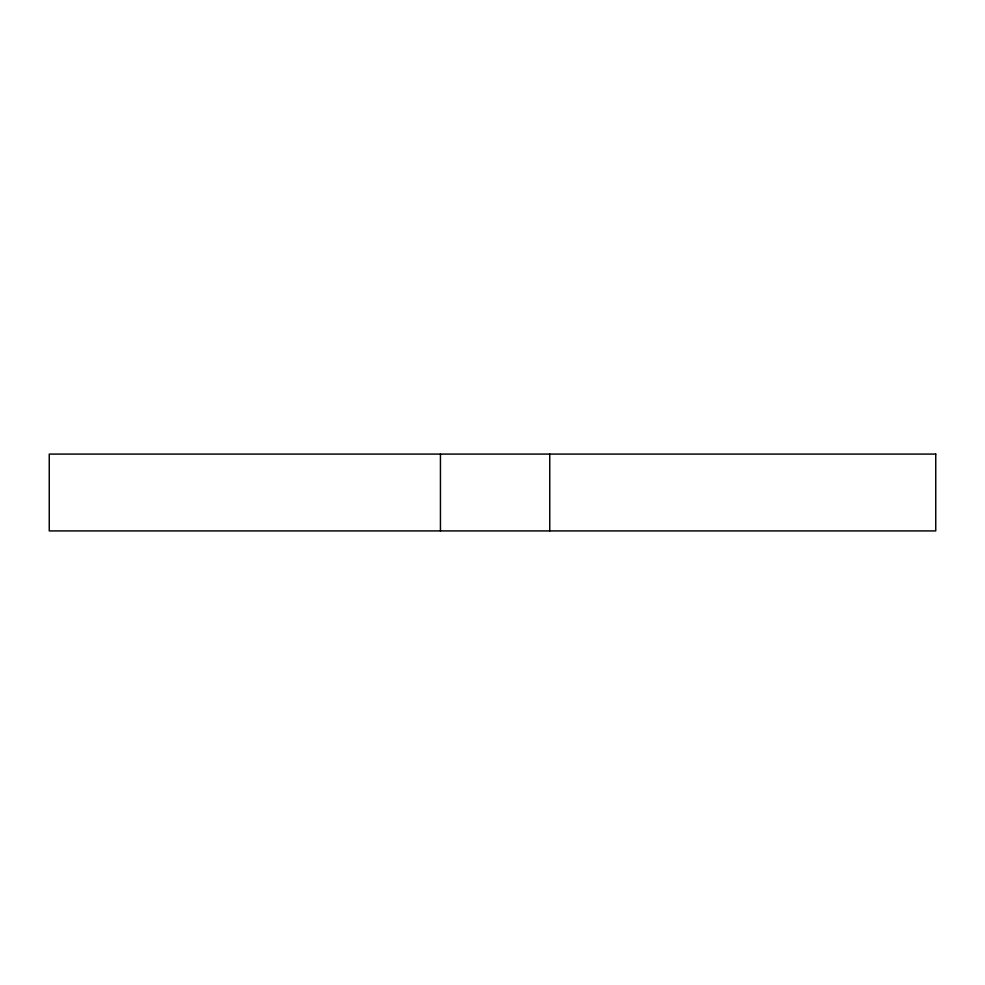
<?xml version="1.0" encoding="UTF-8"?>
<svg xmlns="http://www.w3.org/2000/svg" width="985" height="985" viewBox="0 0 985 985"><rect width="100%" height="100%" fill="white"/><g stroke="black" fill="none" stroke-linecap="round" stroke-linejoin="round"><path stroke-width="1.48" d="M549.753 454.085L549.753 530.915M440.443 454.085L440.443 530.915M935.75 454.085L49.25 454.085L49.25 530.915L935.75 530.915L935.75 454.085"/></g></svg>
